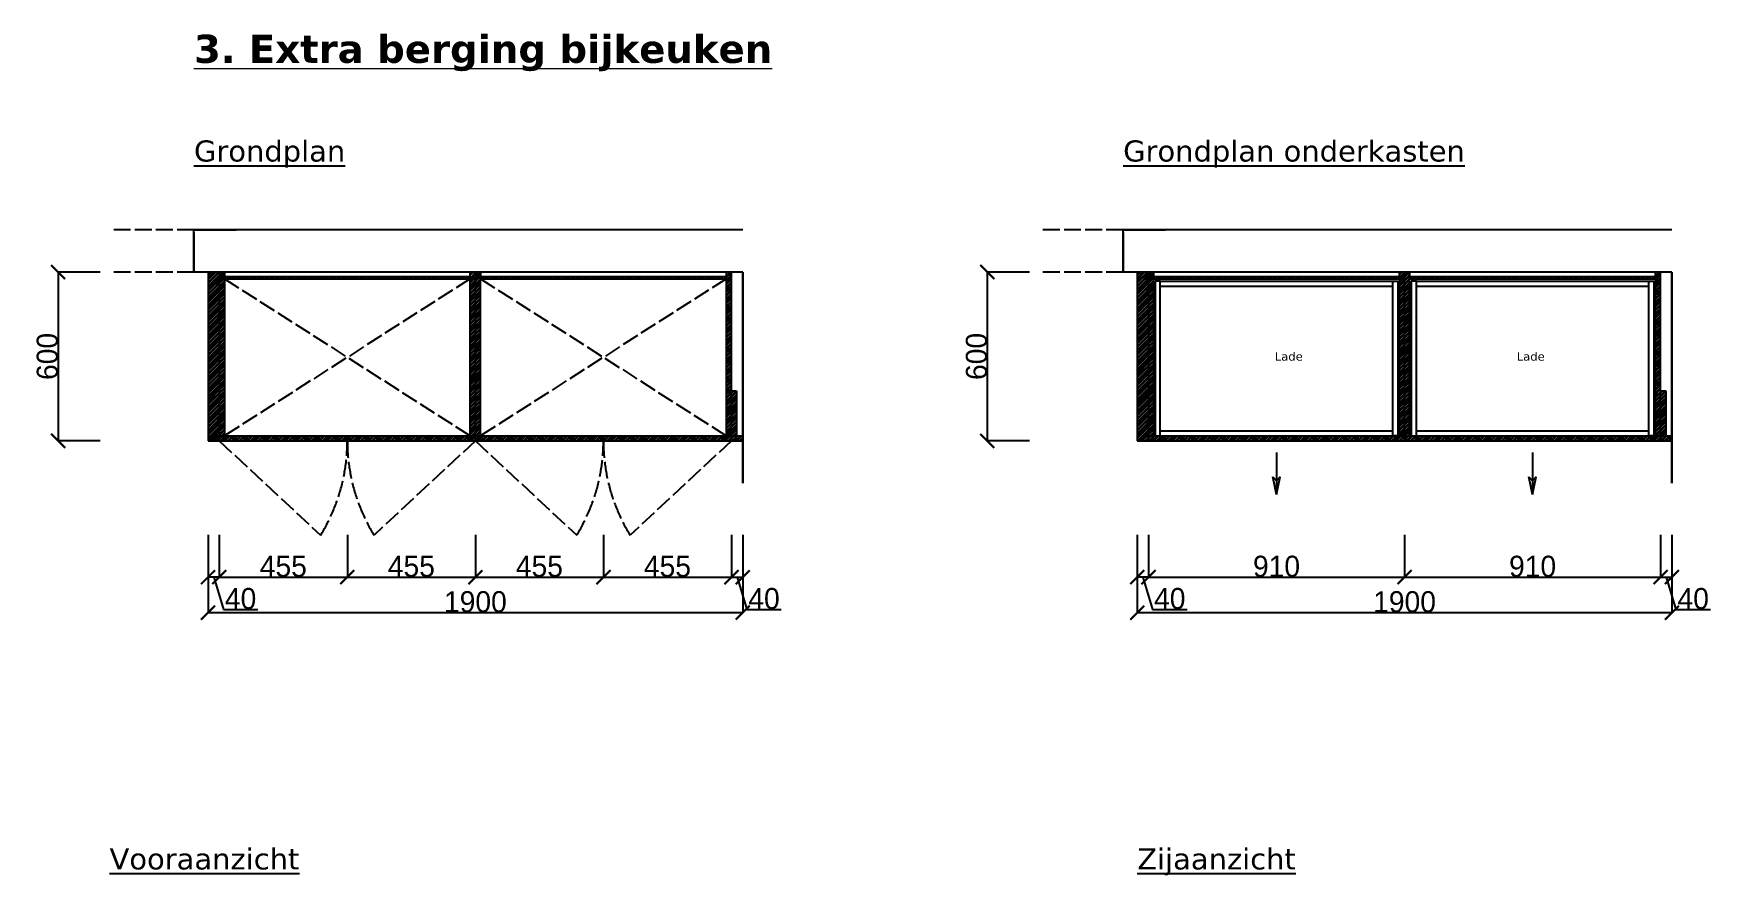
# Model space of a CAD drawing. Header units: millimetres. Extents: x -153917 to -31303, y -39726 to 31262.
# Drawn here: x -69280 to -63321, y -17950 to -14958 of the extents above; entities that cross this region are included whole.
import ezdxf

# ---------------------------------------------------------------- set-up
doc = ezdxf.new("R2010")
doc.units = ezdxf.units.MM
doc.header["$LTSCALE"] = 5
doc.linetypes.add('ACAD_ISO02W100', pattern=[15, 12, -3])
for name, color, linetype in [('Bemating', 1, 'Continuous'), ('Deuren', 8, 'Continuous'), ('invulling muren', 252, 'Continuous'), ('Meubel', 8, 'Continuous'), ('muren', 7, 'Continuous'), ('Tekst', 7, 'Continuous')]:
    doc.layers.add(name, color=color, linetype=linetype)
doc.layers.add('Nummering schrijnwerkerij', color=80, linetype='Continuous', lineweight=0)
doc.styles.add('Geneva', font='')
doc.styles.get('Geneva').set_extended_font_data('Geneva')
doc.dimstyles.new('ISO-25', dxfattribs={"dimtxt": 100, "dimasz": 25, "dimexe": 1.25, "dimexo": 0.625, "dimtad": 1, "dimtxsty": 'Standard', "dimblk": 'ARCHTICK', "dimcen": 2.5, "dimse1": 1, "dimse2": 1, "dimadec": 0, "dimazin": 0, "dimtfac": 1, "dimtmove": 0, "dimatfit": 3, "dimfxl": 1, "dimarcsym": 0})

# ---------------------------------------------------------------- blocks, each defined once
blk = doc.blocks.new('_ArchTick')
at = {"color": 0, "linetype": 'ByBlock', "const_width": 0.15}
blk.add_lwpolyline([(-0.5, -0.5), (0.5, 0.5)], dxfattribs=at)
blk = doc.blocks.new('*D738')
at = {"layer": 'Bemating', "color": 0, "lineweight": -2, "transparency": 16777216}
for p, q in [((-69042.5, -15805.6), (-69193.7, -15805.6)), ((-69192.5, -15805.6), (-69192.5, -16405.6)), ((-69042.5, -16405.6), (-69193.7, -16405.6))]:
    blk.add_line(p, q, dxfattribs=at)
at = {"layer": 'Defpoints', "color": 0, "transparency": 16777216}
for p in [(-68659.7, -15805.6), (-69192.5, -16405.6), (-68659.7, -16405.6)]:
    blk.add_point(p, dxfattribs=at)
at = {"layer": 'Bemating', "color": 0, "lineweight": -2, "transparency": 16777216, "xscale": 50, "yscale": 50, "zscale": 50}
for p, rotation in [((-69192.5, -15805.6), 90), ((-69192.5, -16405.6), 270)]:
    blk.add_blockref('_ArchTick', p, dxfattribs=dict(at, rotation=rotation))
at = {"layer": 'Bemating', "color": 0, "transparency": 16777216, "insert": (-69230.6, -16105.6), "char_height": 75, "attachment_point": 5, "rotation": 90, "style": 'Geneva'}
blk.add_mtext('600', dxfattribs=at)
blk = doc.blocks.new('*D739')
at = {"layer": 'Bemating', "color": 0, "lineweight": -2, "transparency": 16777216}
for p, q in [((-68659.7, -16866.1), (-68659.7, -17017.3)), ((-66759.7, -16866.1), (-66759.7, -17017.3)), ((-68659.7, -17016.1), (-66759.7, -17016.1))]:
    blk.add_line(p, q, dxfattribs=at)
at = {"layer": 'Defpoints', "color": 0, "transparency": 16777216}
for p in [(-68659.7, -16405.6), (-66759.7, -16405.6), (-66759.7, -17016.1)]:
    blk.add_point(p, dxfattribs=at)
at = {"layer": 'Bemating', "color": 0, "lineweight": -2, "transparency": 16777216, "xscale": 50, "yscale": 50, "zscale": 50, "rotation": 180}
blk.add_blockref('_ArchTick', (-68659.7, -17016.1), dxfattribs=at)
at = {"layer": 'Bemating', "color": 0, "lineweight": -2, "transparency": 16777216, "xscale": 50, "yscale": 50, "zscale": 50}
blk.add_blockref('_ArchTick', (-66759.7, -17016.1), dxfattribs=at)
at = {"layer": 'Bemating', "color": 0, "transparency": 16777216, "insert": (-67709.7, -16977.9), "char_height": 75, "attachment_point": 5, "style": 'Geneva'}
blk.add_mtext('1900', dxfattribs=at)
blk = doc.blocks.new('*D740')
at = {"layer": 'Bemating', "color": 0, "lineweight": -2, "transparency": 16777216}
for p, q in [((-68619.7, -16739.9), (-68619.7, -16891.1)), ((-68164.7, -16739.9), (-68164.7, -16891.1)), ((-68619.7, -16889.9), (-68164.7, -16889.9))]:
    blk.add_line(p, q, dxfattribs=at)
at = {"layer": 'Defpoints', "color": 0, "transparency": 16777216}
for p in [(-68619.7, -16405.6), (-68164.7, -16405.6), (-68164.7, -16889.9)]:
    blk.add_point(p, dxfattribs=at)
at = {"layer": 'Bemating', "color": 0, "lineweight": -2, "transparency": 16777216, "xscale": 50, "yscale": 50, "zscale": 50, "rotation": 180}
blk.add_blockref('_ArchTick', (-68619.7, -16889.9), dxfattribs=at)
at = {"layer": 'Bemating', "color": 0, "lineweight": -2, "transparency": 16777216, "xscale": 50, "yscale": 50, "zscale": 50}
blk.add_blockref('_ArchTick', (-68164.7, -16889.9), dxfattribs=at)
at = {"layer": 'Bemating', "color": 0, "transparency": 16777216, "insert": (-68392.2, -16851.8), "char_height": 75, "attachment_point": 5, "style": 'Geneva'}
blk.add_mtext('455', dxfattribs=at)
blk = doc.blocks.new('*D741')
at = {"layer": 'Bemating', "color": 0, "lineweight": -2, "transparency": 16777216}
for p, q in [((-68164.7, -16739.9), (-68164.7, -16891.1)), ((-67709.7, -16739.9), (-67709.7, -16891.1)), ((-68164.7, -16889.9), (-67709.7, -16889.9))]:
    blk.add_line(p, q, dxfattribs=at)
at = {"layer": 'Defpoints', "color": 0, "transparency": 16777216}
for p in [(-68164.7, -16405.6), (-67709.7, -16405.6), (-67709.7, -16889.9)]:
    blk.add_point(p, dxfattribs=at)
at = {"layer": 'Bemating', "color": 0, "lineweight": -2, "transparency": 16777216, "xscale": 50, "yscale": 50, "zscale": 50, "rotation": 180}
blk.add_blockref('_ArchTick', (-68164.7, -16889.9), dxfattribs=at)
at = {"layer": 'Bemating', "color": 0, "lineweight": -2, "transparency": 16777216, "xscale": 50, "yscale": 50, "zscale": 50}
blk.add_blockref('_ArchTick', (-67709.7, -16889.9), dxfattribs=at)
at = {"layer": 'Bemating', "color": 0, "transparency": 16777216, "insert": (-67937.2, -16851.8), "char_height": 75, "attachment_point": 5, "style": 'Geneva'}
blk.add_mtext('455', dxfattribs=at)
blk = doc.blocks.new('*D742')
at = {"layer": 'Bemating', "color": 0, "lineweight": -2, "transparency": 16777216}
for p, q in [((-67709.7, -16739.9), (-67709.7, -16891.1)), ((-67254.7, -16739.9), (-67254.7, -16891.1)), ((-67709.7, -16889.9), (-67254.7, -16889.9))]:
    blk.add_line(p, q, dxfattribs=at)
at = {"layer": 'Defpoints', "color": 0, "transparency": 16777216}
for p in [(-67709.7, -16405.6), (-67254.7, -16405.6), (-67254.7, -16889.9)]:
    blk.add_point(p, dxfattribs=at)
at = {"layer": 'Bemating', "color": 0, "lineweight": -2, "transparency": 16777216, "xscale": 50, "yscale": 50, "zscale": 50, "rotation": 180}
blk.add_blockref('_ArchTick', (-67709.7, -16889.9), dxfattribs=at)
at = {"layer": 'Bemating', "color": 0, "lineweight": -2, "transparency": 16777216, "xscale": 50, "yscale": 50, "zscale": 50}
blk.add_blockref('_ArchTick', (-67254.7, -16889.9), dxfattribs=at)
at = {"layer": 'Bemating', "color": 0, "transparency": 16777216, "insert": (-67482.2, -16851.8), "char_height": 75, "attachment_point": 5, "style": 'Geneva'}
blk.add_mtext('455', dxfattribs=at)
blk = doc.blocks.new('*D743')
at = {"layer": 'Bemating', "color": 0, "lineweight": -2, "transparency": 16777216}
for p, q in [((-67254.7, -16739.9), (-67254.7, -16891.1)), ((-66799.7, -16739.9), (-66799.7, -16891.1)), ((-67254.7, -16889.9), (-66799.7, -16889.9))]:
    blk.add_line(p, q, dxfattribs=at)
at = {"layer": 'Defpoints', "color": 0, "transparency": 16777216}
for p in [(-67254.7, -16405.6), (-66799.7, -16405.6), (-66799.7, -16889.9)]:
    blk.add_point(p, dxfattribs=at)
at = {"layer": 'Bemating', "color": 0, "lineweight": -2, "transparency": 16777216, "xscale": 50, "yscale": 50, "zscale": 50, "rotation": 180}
blk.add_blockref('_ArchTick', (-67254.7, -16889.9), dxfattribs=at)
at = {"layer": 'Bemating', "color": 0, "lineweight": -2, "transparency": 16777216, "xscale": 50, "yscale": 50, "zscale": 50}
blk.add_blockref('_ArchTick', (-66799.7, -16889.9), dxfattribs=at)
at = {"layer": 'Bemating', "color": 0, "transparency": 16777216, "insert": (-67027.2, -16851.8), "char_height": 75, "attachment_point": 5, "style": 'Geneva'}
blk.add_mtext('455', dxfattribs=at)
blk = doc.blocks.new('*D744')
at = {"layer": 'Bemating', "color": 0, "lineweight": -2, "transparency": 16777216}
for p, q in [((-66799.7, -16739.9), (-66799.7, -16891.1)), ((-66759.7, -16739.9), (-66759.7, -16891.1)), ((-66799.7, -16889.9), (-66759.7, -16889.9)), ((-66779.7, -16889.9), (-66745.3, -17004.6)), ((-66745.3, -17004.6), (-66622.7, -17004.6))]:
    blk.add_line(p, q, dxfattribs=at)
at = {"layer": 'Defpoints', "color": 0, "transparency": 16777216}
for p in [(-66799.7, -16405.6), (-66759.7, -16405.6), (-66759.7, -16889.9)]:
    blk.add_point(p, dxfattribs=at)
at = {"layer": 'Bemating', "color": 0, "lineweight": -2, "transparency": 16777216, "xscale": 50, "yscale": 50, "zscale": 50, "rotation": 180}
blk.add_blockref('_ArchTick', (-66799.7, -16889.9), dxfattribs=at)
at = {"layer": 'Bemating', "color": 0, "lineweight": -2, "transparency": 16777216, "xscale": 50, "yscale": 50, "zscale": 50}
blk.add_blockref('_ArchTick', (-66759.7, -16889.9), dxfattribs=at)
at = {"layer": 'Bemating', "color": 0, "transparency": 16777216, "insert": (-66684, -16966.5), "char_height": 75, "attachment_point": 5, "style": 'Geneva'}
blk.add_mtext('40', dxfattribs=at)
blk = doc.blocks.new('*D745')
at = {"layer": 'Bemating', "color": 0, "lineweight": -2, "transparency": 16777216}
for p, q in [((-68659.7, -16739.9), (-68659.7, -16891.1)), ((-68619.7, -16739.9), (-68619.7, -16891.1)), ((-68619.7, -16889.9), (-68659.7, -16889.9)), ((-68639.7, -16889.9), (-68605.3, -17004.6)), ((-68605.3, -17004.6), (-68482.7, -17004.6))]:
    blk.add_line(p, q, dxfattribs=at)
at = {"layer": 'Defpoints', "color": 0, "transparency": 16777216}
for p in [(-68659.7, -16405.6), (-68619.7, -16405.6), (-68659.7, -16889.9)]:
    blk.add_point(p, dxfattribs=at)
at = {"layer": 'Bemating', "color": 0, "lineweight": -2, "transparency": 16777216, "xscale": 50, "yscale": 50, "zscale": 50, "rotation": 180}
blk.add_blockref('_ArchTick', (-68659.7, -16889.9), dxfattribs=at)
at = {"layer": 'Bemating', "color": 0, "lineweight": -2, "transparency": 16777216, "xscale": 50, "yscale": 50, "zscale": 50}
blk.add_blockref('_ArchTick', (-68619.7, -16889.9), dxfattribs=at)
at = {"layer": 'Bemating', "color": 0, "transparency": 16777216, "insert": (-68544, -16966.5), "char_height": 75, "attachment_point": 5, "style": 'Geneva'}
blk.add_mtext('40', dxfattribs=at)
blk = doc.blocks.new('*D746')
at = {"layer": 'Bemating', "color": 0, "lineweight": -2, "transparency": 16777216}
for p, q in [((-65740.6, -15805.6), (-65891.8, -15805.6)), ((-65890.6, -15805.6), (-65890.6, -16405.6)), ((-65740.6, -16405.6), (-65891.8, -16405.6))]:
    blk.add_line(p, q, dxfattribs=at)
at = {"layer": 'Defpoints', "color": 0, "transparency": 16777216}
for p in [(-65357.8, -15805.6), (-65890.6, -16405.6), (-65357.8, -16405.6)]:
    blk.add_point(p, dxfattribs=at)
at = {"layer": 'Bemating', "color": 0, "lineweight": -2, "transparency": 16777216, "xscale": 50, "yscale": 50, "zscale": 50}
for p, rotation in [((-65890.6, -15805.6), 90), ((-65890.6, -16405.6), 270)]:
    blk.add_blockref('_ArchTick', p, dxfattribs=dict(at, rotation=rotation))
at = {"layer": 'Bemating', "color": 0, "transparency": 16777216, "insert": (-65928.7, -16105.6), "char_height": 75, "attachment_point": 5, "rotation": 90, "style": 'Geneva'}
blk.add_mtext('600', dxfattribs=at)
blk = doc.blocks.new('*D747')
at = {"layer": 'Bemating', "color": 0, "lineweight": -2, "transparency": 16777216}
for p, q in [((-65357.8, -16866.1), (-65357.8, -17017.3)), ((-63457.8, -16866.1), (-63457.8, -17017.3)), ((-65357.8, -17016.1), (-63457.8, -17016.1))]:
    blk.add_line(p, q, dxfattribs=at)
at = {"layer": 'Defpoints', "color": 0, "transparency": 16777216}
for p in [(-65357.8, -16405.6), (-63457.8, -16405.6), (-63457.8, -17016.1)]:
    blk.add_point(p, dxfattribs=at)
at = {"layer": 'Bemating', "color": 0, "lineweight": -2, "transparency": 16777216, "xscale": 50, "yscale": 50, "zscale": 50, "rotation": 180}
blk.add_blockref('_ArchTick', (-65357.8, -17016.1), dxfattribs=at)
at = {"layer": 'Bemating', "color": 0, "lineweight": -2, "transparency": 16777216, "xscale": 50, "yscale": 50, "zscale": 50}
blk.add_blockref('_ArchTick', (-63457.8, -17016.1), dxfattribs=at)
at = {"layer": 'Bemating', "color": 0, "transparency": 16777216, "insert": (-64407.8, -16977.9), "char_height": 75, "attachment_point": 5, "style": 'Geneva'}
blk.add_mtext('1900', dxfattribs=at)
blk = doc.blocks.new('*D752')
at = {"layer": 'Bemating', "color": 0, "lineweight": -2, "transparency": 16777216}
for p, q in [((-63497.8, -16739.9), (-63497.8, -16891.1)), ((-63457.8, -16739.9), (-63457.8, -16891.1)), ((-63497.8, -16889.9), (-63457.8, -16889.9)), ((-63477.8, -16889.9), (-63443.4, -17004.6)), ((-63443.4, -17004.6), (-63320.8, -17004.6))]:
    blk.add_line(p, q, dxfattribs=at)
at = {"layer": 'Defpoints', "color": 0, "transparency": 16777216}
for p in [(-63497.8, -16405.6), (-63457.8, -16405.6), (-63457.8, -16889.9)]:
    blk.add_point(p, dxfattribs=at)
at = {"layer": 'Bemating', "color": 0, "lineweight": -2, "transparency": 16777216, "xscale": 50, "yscale": 50, "zscale": 50, "rotation": 180}
blk.add_blockref('_ArchTick', (-63497.8, -16889.9), dxfattribs=at)
at = {"layer": 'Bemating', "color": 0, "lineweight": -2, "transparency": 16777216, "xscale": 50, "yscale": 50, "zscale": 50}
blk.add_blockref('_ArchTick', (-63457.8, -16889.9), dxfattribs=at)
at = {"layer": 'Bemating', "color": 0, "transparency": 16777216, "insert": (-63382.1, -16966.5), "char_height": 75, "attachment_point": 5, "style": 'Geneva'}
blk.add_mtext('40', dxfattribs=at)
blk = doc.blocks.new('*D753')
at = {"layer": 'Bemating', "color": 0, "lineweight": -2, "transparency": 16777216}
for p, q in [((-65357.8, -16739.9), (-65357.8, -16891.1)), ((-65317.8, -16739.9), (-65317.8, -16891.1)), ((-65317.8, -16889.9), (-65357.8, -16889.9)), ((-65337.8, -16889.9), (-65303.4, -17004.6)), ((-65303.4, -17004.6), (-65180.8, -17004.6))]:
    blk.add_line(p, q, dxfattribs=at)
at = {"layer": 'Defpoints', "color": 0, "transparency": 16777216}
for p in [(-65357.8, -16405.6), (-65317.8, -16405.6), (-65357.8, -16889.9)]:
    blk.add_point(p, dxfattribs=at)
at = {"layer": 'Bemating', "color": 0, "lineweight": -2, "transparency": 16777216, "xscale": 50, "yscale": 50, "zscale": 50, "rotation": 180}
blk.add_blockref('_ArchTick', (-65357.8, -16889.9), dxfattribs=at)
at = {"layer": 'Bemating', "color": 0, "lineweight": -2, "transparency": 16777216, "xscale": 50, "yscale": 50, "zscale": 50}
blk.add_blockref('_ArchTick', (-65317.8, -16889.9), dxfattribs=at)
at = {"layer": 'Bemating', "color": 0, "transparency": 16777216, "insert": (-65242.1, -16966.5), "char_height": 75, "attachment_point": 5, "style": 'Geneva'}
blk.add_mtext('40', dxfattribs=at)
blk = doc.blocks.new('*D754')
at = {"layer": 'Bemating', "color": 0, "lineweight": -2, "transparency": 16777216}
for p, q in [((-65317.8, -16739.9), (-65317.8, -16891.1)), ((-64407.8, -16739.9), (-64407.8, -16891.1)), ((-65317.8, -16889.9), (-64407.8, -16889.9))]:
    blk.add_line(p, q, dxfattribs=at)
at = {"layer": 'Defpoints', "color": 0, "transparency": 16777216}
for p in [(-65317.8, -16405.6), (-64407.8, -16405.6), (-64407.8, -16889.9)]:
    blk.add_point(p, dxfattribs=at)
at = {"layer": 'Bemating', "color": 0, "lineweight": -2, "transparency": 16777216, "xscale": 50, "yscale": 50, "zscale": 50, "rotation": 180}
blk.add_blockref('_ArchTick', (-65317.8, -16889.9), dxfattribs=at)
at = {"layer": 'Bemating', "color": 0, "lineweight": -2, "transparency": 16777216, "xscale": 50, "yscale": 50, "zscale": 50}
blk.add_blockref('_ArchTick', (-64407.8, -16889.9), dxfattribs=at)
at = {"layer": 'Bemating', "color": 0, "transparency": 16777216, "insert": (-64862.8, -16851.8), "char_height": 75, "attachment_point": 5, "style": 'Geneva'}
blk.add_mtext('910', dxfattribs=at)
blk = doc.blocks.new('*D755')
at = {"layer": 'Bemating', "color": 0, "lineweight": -2, "transparency": 16777216}
for p, q in [((-64407.8, -16739.9), (-64407.8, -16891.1)), ((-63497.8, -16739.9), (-63497.8, -16891.1)), ((-64407.8, -16889.9), (-63497.8, -16889.9))]:
    blk.add_line(p, q, dxfattribs=at)
at = {"layer": 'Defpoints', "color": 0, "transparency": 16777216}
for p in [(-64407.8, -16405.6), (-63497.8, -16405.6), (-63497.8, -16889.9)]:
    blk.add_point(p, dxfattribs=at)
at = {"layer": 'Bemating', "color": 0, "lineweight": -2, "transparency": 16777216, "xscale": 50, "yscale": 50, "zscale": 50, "rotation": 180}
blk.add_blockref('_ArchTick', (-64407.8, -16889.9), dxfattribs=at)
at = {"layer": 'Bemating', "color": 0, "lineweight": -2, "transparency": 16777216, "xscale": 50, "yscale": 50, "zscale": 50}
blk.add_blockref('_ArchTick', (-63497.8, -16889.9), dxfattribs=at)
at = {"layer": 'Bemating', "color": 0, "transparency": 16777216, "insert": (-63952.8, -16851.8), "char_height": 75, "attachment_point": 5, "style": 'Geneva'}
blk.add_mtext('910', dxfattribs=at)

msp = doc.modelspace()

# ---------------------------------------------------------------- hatches: boundary and pattern name
at = {"layer": 'invulling muren', "transparency": 33554687}
h = msp.add_hatch(dxfattribs=at)
h.set_pattern_fill('ANSI32', color=256)
h.paths.add_polyline_path([(-68619.741, -15805.61), (-68659.741, -15805.61), (-68659.741, -16405.61), (-68619.741, -16405.61), (-68619.741, -16387.61)])
h.paths.add_polyline_path([(-68601.741, -15805.61), (-68619.741, -15805.61), (-68619.741, -16387.61), (-68601.741, -16387.61)])
h.paths.add_polyline_path([(-68164.741, -16387.61), (-68619.741, -16387.61), (-68619.741, -16405.61), (-68164.741, -16405.61)])
h.paths.add_polyline_path([(-67709.741, -16387.61), (-68164.741, -16387.61), (-68164.741, -16405.61), (-67709.741, -16405.61)])
h.paths.add_polyline_path([(-67709.741, -15805.61), (-67727.741, -15805.61), (-67727.741, -16387.61), (-67709.741, -16387.61)])
h.paths.add_polyline_path([(-67691.741, -15805.61), (-67709.741, -15805.61), (-67709.741, -16387.61), (-67691.741, -16387.61)])
h.paths.add_polyline_path([(-67727.741, -15821.61), (-68601.741, -15821.61), (-68601.741, -15829.61), (-67727.741, -15829.61)])
h.paths.add_polyline_path([(-66817.741, -15821.61), (-67691.741, -15821.61), (-67691.741, -15829.61), (-66817.741, -15829.61)])
h.paths.add_polyline_path([(-66799.741, -15805.61), (-66817.741, -15805.61), (-66817.741, -16387.61), (-66799.741, -16387.61), (-66799.741, -16227.61)])
h.paths.add_polyline_path([(-66799.741, -16387.61), (-66817.741, -16387.61), (-67254.741, -16387.61), (-67254.741, -16405.61), (-66799.741, -16405.61)])
h.paths.add_polyline_path([(-67254.741, -16387.61), (-67709.741, -16387.61), (-67709.741, -16405.61), (-67254.741, -16405.61)])
h.paths.add_polyline_path([(-66781.741, -16227.61), (-66799.741, -16227.61), (-66799.741, -16387.61), (-66781.741, -16387.61)])
h.paths.add_polyline_path([(-66759.741, -16387.61), (-66799.741, -16387.61), (-66799.741, -16405.61), (-66759.741, -16405.61)])
h = msp.add_hatch(dxfattribs=at)
h.set_pattern_fill('ANSI32', color=256)
h.paths.add_polyline_path([(-65317.848, -15805.61), (-65357.848, -15805.61), (-65357.848, -16405.61), (-65317.848, -16405.61), (-65317.848, -16387.61)])
h.paths.add_polyline_path([(-65299.848, -15805.61), (-65317.848, -15805.61), (-65317.848, -16387.61), (-65299.848, -16387.61)])
h.paths.add_polyline_path([(-64407.848, -16387.61), (-65317.848, -16387.61), (-65317.848, -16405.61), (-64407.848, -16405.61)])
h.paths.add_polyline_path([(-64425.848, -15821.61), (-65299.848, -15821.61), (-65299.848, -15829.61), (-64425.848, -15829.61)])
h.paths.add_polyline_path([(-64407.848, -15805.61), (-64425.848, -15805.61), (-64425.848, -16387.61), (-64407.848, -16387.61)])
h.paths.add_polyline_path([(-63497.848, -16387.61), (-64407.848, -16387.61), (-64407.848, -16405.61), (-63497.848, -16405.61)])
h.paths.add_polyline_path([(-64389.848, -15805.61), (-64407.848, -15805.61), (-64407.848, -16387.61), (-64389.848, -16387.61)])
h.paths.add_polyline_path([(-63497.848, -16227.61), (-63497.848, -15805.61), (-63515.848, -15805.61), (-63515.848, -16387.61), (-63497.848, -16387.61)])
h.paths.add_polyline_path([(-63479.848, -16227.61), (-63497.848, -16227.61), (-63497.848, -16387.61), (-63479.848, -16387.61)])
h.paths.add_polyline_path([(-63457.848, -16387.61), (-63497.848, -16387.61), (-63497.848, -16405.61), (-63457.848, -16405.61)])
h.paths.add_polyline_path([(-63515.848, -15821.61), (-64389.848, -15821.61), (-64389.848, -15829.61), (-63515.848, -15829.61)])

# ---------------------------------------------------------------- linework, layer by layer
at = {"layer": 'Deuren', "linetype": 'ACAD_ISO02W100'}
for p, q in [((-68709.741, -15655.61), (-69009.741, -15655.61)), ((-65407.848, -15655.61), (-65707.848, -15655.61)), ((-68709.741, -15805.61), (-69009.741, -15805.61)), ((-65407.848, -15805.61), (-65707.848, -15805.61))]:
    msp.add_line(p, q, dxfattribs=at)
at = {"layer": 'Deuren'}
for p, q in [((-68709.741, -15665.61), (-68709.741, -15805.61)), ((-65407.848, -15665.61), (-65407.848, -15805.61))]:
    msp.add_line(p, q, dxfattribs=at)
at = {"layer": 'Meubel'}
for p, q in [((-68709.741, -15655.61), (-68559.741, -15655.61)), ((-65407.848, -15655.61), (-65257.848, -15655.61)), ((-68659.741, -15805.61), (-68659.741, -16405.61)), ((-68619.741, -15805.61), (-68619.741, -16405.61)), ((-68601.741, -15805.61), (-68601.741, -16387.61)), ((-68601.741, -15805.61), (-68601.741, -15829.61)), ((-68601.741, -15821.61), (-67727.741, -15821.61)), ((-68601.741, -15829.61), (-67727.741, -15829.61)), ((-67727.741, -16387.61), (-67727.741, -15805.61)), ((-67709.741, -16405.61), (-67709.741, -15805.61)), ((-67691.741, -16387.61), (-67691.741, -15805.61)), ((-67691.741, -15805.61), (-67691.741, -15829.61)), ((-67691.741, -15821.61), (-66817.741, -15821.61)), ((-67691.741, -15829.61), (-66817.741, -15829.61)), ((-66817.741, -16387.61), (-66817.741, -15805.61)), ((-66799.741, -16405.61), (-66799.741, -15805.61)), ((-65357.848, -15805.61), (-65357.848, -16405.61)), ((-65317.848, -15805.61), (-65317.848, -16405.61)), ((-65299.848, -15805.61), (-65299.848, -16387.61)), ((-65299.848, -15805.61), (-65299.848, -15829.61)), ((-65299.848, -15821.61), (-64425.848, -15821.61)), ((-65299.848, -15829.61), (-64425.848, -15829.61)), ((-65275.848, -15837.61), (-65293.848, -15837.61)), ((-65293.848, -15837.61), (-65293.848, -16387.61)), ((-65275.848, -16387.61), (-65275.848, -15837.61)), ((-65275.848, -15837.61), (-65257.848, -15837.61)), ((-65275.848, -15837.61), (-64449.848, -15837.61)), ((-64449.848, -16387.61), (-64449.848, -15837.61)), ((-64449.848, -15837.61), (-64431.848, -15837.61)), ((-64431.848, -15837.61), (-64431.848, -16387.61)), ((-64425.848, -16387.61), (-64425.848, -15805.61)), ((-64407.848, -16405.61), (-64407.848, -15805.61)), ((-64389.848, -16387.61), (-64389.848, -15805.61)), ((-64389.848, -15805.61), (-64389.848, -15829.61)), ((-64389.848, -15821.61), (-63515.848, -15821.61)), ((-64389.848, -15829.61), (-63515.848, -15829.61)), ((-64365.848, -15837.61), (-64383.848, -15837.61)), ((-64383.848, -15837.61), (-64383.848, -16387.61)), ((-64365.848, -16387.61), (-64365.848, -15837.61)), ((-64365.848, -15837.61), (-64347.848, -15837.61)), ((-64365.848, -15837.61), (-63539.848, -15837.61)), ((-63539.848, -16387.61), (-63539.848, -15837.61)), ((-63539.848, -15837.61), (-63521.848, -15837.61)), ((-63521.848, -15837.61), (-63521.848, -16387.61)), ((-63515.848, -16387.61), (-63515.848, -15805.61)), ((-63497.848, -16405.61), (-63497.848, -15805.61)), ((-65275.848, -15855.61), (-64449.848, -15855.61)), ((-64365.848, -15855.61), (-63539.848, -15855.61)), ((-66799.741, -16387.61), (-66799.741, -16227.61)), ((-66799.741, -16227.61), (-66781.741, -16227.61)), ((-66781.741, -16227.61), (-66781.741, -16387.61)), ((-63497.848, -16387.61), (-63497.848, -16227.61)), ((-63497.848, -16227.61), (-63479.848, -16227.61)), ((-63479.848, -16227.61), (-63479.848, -16387.61)), ((-65275.848, -16387.61), (-65275.848, -16369.61)), ((-65275.848, -16369.61), (-64449.848, -16369.61)), ((-64365.848, -16387.61), (-64365.848, -16369.61)), ((-64365.848, -16369.61), (-63539.848, -16369.61)), ((-68659.741, -16405.61), (-66759.741, -16405.61)), ((-68619.741, -16405.61), (-68619.741, -16387.61)), ((-68619.741, -16387.61), (-66799.741, -16387.61)), ((-68164.741, -16387.61), (-68164.741, -16405.61)), ((-67254.741, -16387.61), (-67254.741, -16405.61)), ((-66799.741, -16387.61), (-66759.741, -16387.61)), ((-66759.741, -16405.61), (-66799.741, -16405.61)), ((-65357.848, -16405.61), (-63457.848, -16405.61)), ((-65317.848, -16405.61), (-65317.848, -16387.61)), ((-65317.848, -16387.61), (-63497.848, -16387.61)), ((-65299.848, -16387.61), (-65275.848, -16387.61)), ((-64862.848, -16446.736), (-64862.848, -16596.736)), ((-64425.848, -16387.61), (-64449.848, -16387.61)), ((-64389.848, -16387.61), (-64365.848, -16387.61)), ((-63952.848, -16446.736), (-63952.848, -16596.736)), ((-63515.848, -16387.61), (-63539.848, -16387.61)), ((-63497.848, -16387.61), (-63457.848, -16387.61)), ((-63457.848, -16405.61), (-63497.848, -16405.61)), ((-64862.848, -16596.736), (-64875.721, -16533.97)), ((-64875.721, -16533.97), (-64862.848, -16548.148)), ((-64862.848, -16596.736), (-64849.974, -16533.97)), ((-64849.974, -16533.97), (-64862.848, -16548.148)), ((-63952.848, -16596.736), (-63965.721, -16533.97)), ((-63965.721, -16533.97), (-63952.848, -16548.148)), ((-63952.848, -16596.736), (-63939.974, -16533.97)), ((-63939.974, -16533.97), (-63952.848, -16548.148))]:
    msp.add_line(p, q, dxfattribs=at)
at = {"layer": 'Meubel', "linetype": 'ACAD_ISO02W100'}
for p, q in [((-68601.741, -15829.61), (-67727.741, -16387.61)), ((-67727.741, -15829.61), (-68601.741, -16387.61)), ((-67691.741, -15829.61), (-66817.741, -16387.61)), ((-66817.741, -15829.61), (-67691.741, -16387.61))]:
    msp.add_line(p, q, dxfattribs=at)
at = {"layer": 'Meubel', "color": 2, "linetype": 'ACAD_ISO02W100'}
for p, q in [((-68619.741, -16405.61), (-68259.542, -16740.809)), ((-67709.741, -16405.61), (-68069.94, -16740.809)), ((-67709.741, -16405.61), (-67349.542, -16740.809)), ((-66799.741, -16405.61), (-67159.94, -16740.809))]:
    msp.add_line(p, q, dxfattribs=at)
for centre, start, end in [((-68804.741, -16405.61), 328.4159922, 0), ((-67524.741, -16405.61), 180, 211.5840078), ((-67894.741, -16405.61), 328.4159922, 0), ((-66614.741, -16405.61), 180, 211.5840078)]:
    msp.add_arc(centre, 640, start, end, dxfattribs=at)
at = {"layer": 'muren'}
for p, q in [((-66759.741, -15655.61), (-68709.741, -15655.61)), ((-68709.741, -15805.61), (-68709.741, -15655.61)), ((-68709.741, -15805.61), (-68709.741, -15665.61)), ((-68709.741, -15665.61), (-68709.741, -15805.61)), ((-68709.741, -15665.61), (-68709.741, -15805.61)), ((-63457.848, -15655.61), (-65407.848, -15655.61)), ((-65407.848, -15805.61), (-65407.848, -15655.61)), ((-65407.848, -15805.61), (-65407.848, -15665.61)), ((-65407.848, -15665.61), (-65407.848, -15805.61)), ((-65407.848, -15665.61), (-65407.848, -15805.61)), ((-66759.741, -15805.61), (-68709.741, -15805.61)), ((-66759.741, -15805.61), (-66759.741, -16175.61)), ((-66759.741, -15805.61), (-66759.741, -16175.61)), ((-66759.741, -16555.61), (-66759.741, -15805.61)), ((-66759.741, -15805.61), (-66759.741, -16555.61)), ((-63457.848, -15805.61), (-65407.848, -15805.61)), ((-63457.848, -15805.61), (-63457.848, -16175.61)), ((-63457.848, -15805.61), (-63457.848, -16175.61)), ((-63457.848, -16555.61), (-63457.848, -15805.61)), ((-63457.848, -15805.61), (-63457.848, -16555.61)), ((-66759.741, -16275.61), (-66759.741, -16555.61)), ((-66759.741, -16275.61), (-66759.741, -16464.61)), ((-63457.848, -16275.61), (-63457.848, -16555.61)), ((-63457.848, -16275.61), (-63457.848, -16464.61))]:
    msp.add_line(p, q, dxfattribs=at)

# ---------------------------------------------------------------- texts
at = {"layer": 'Nummering schrijnwerkerij', "insert": (-68709.741, -14962.311), "char_height": 100, "attachment_point": 1}
msp.add_mtext_dynamic_manual_height_columns('{\\fVerdana|b1|i0|c0|p34;\\L3. Extra berging bijkeuken}', width=8225.00244, gutter_width=12.5, heights=[0], dxfattribs=at)
at = {"layer": 'Tekst', "char_height": 75, "width": 2800, "attachment_point": 1}
for s, insert in [('{\\fVerdana|b0|i0|c0|p34;\\LGrondplan}', (-68709.741, -15337.959)), ('{\\fVerdana|b0|i0|c0|p34;\\LGrondplan onderkasten}', (-65407.848, -15337.959)), ('{\\fVerdana|b0|i0|c0|p34;\\LVooraanzicht}', (-69009.741, -17853.698)), ('{\\fVerdana|b0|i0|c0|p34;\\LZijaanzicht}', (-65357.848, -17853.698))]:
    msp.add_mtext(s, dxfattribs=dict(at, insert=insert))
at = {"layer": 'Tekst', "char_height": 30, "attachment_point": 1}
for insert in [(-64869.071, -16090.674), (-64009.23, -16090.674)]:
    msp.add_mtext_dynamic_manual_height_columns('{\\fVerdana|b0|i0|c0|p34;Lade}', width=513.71165, gutter_width=12.5, heights=[0], dxfattribs=dict(at, insert=insert))

# ---------------------------------------------------------------- dimensions: what is measured, and where the dimension line sits
at = {"layer": 'Bemating'}
for base, p1, p2, picture, middle in [((-69192.468, -16405.61), (-68659.741, -15805.61), (-68659.741, -16405.61), '*D738', (-69230.593, -16105.61)), ((-65890.574, -16405.61), (-65357.848, -15805.61), (-65357.848, -16405.61), '*D746', (-65928.699, -16105.61))]:
    dim = msp.add_linear_dim(base=base, p1=p1, p2=p2, angle=90, dimstyle='ISO-25', override={"dimtxt": 75, "dimasz": 50, "dimtxsty": 'Geneva', "dimse1": 0, "dimse2": 0, "dimtmove": 1, "dimfxl": 150, "dimfxlon": 1}, dxfattribs=at)
    dim.commit()
    dim.dimension.update_dxf_attribs({"geometry": picture, "text_midpoint": middle})
for base, p1, p2, picture, middle in [((-66759.741, -17016.053), (-68659.741, -16405.61), (-66759.741, -16405.61), '*D739', (-67709.741, -16977.928)), ((-68659.741, -16889.894), (-68619.741, -16405.61), (-68659.741, -16405.61), '*D745', (-68604.71, -16966.457)), ((-68164.741, -16889.894), (-68619.741, -16405.61), (-68164.741, -16405.61), '*D740', (-68392.241, -16851.769)), ((-67709.741, -16889.894), (-68164.741, -16405.61), (-67709.741, -16405.61), '*D741', (-67937.241, -16851.769)), ((-67254.741, -16889.894), (-67709.741, -16405.61), (-67254.741, -16405.61), '*D742', (-67482.241, -16851.769)), ((-66799.741, -16889.894), (-67254.741, -16405.61), (-66799.741, -16405.61), '*D743', (-67027.241, -16851.769)), ((-66759.741, -16889.894), (-66799.741, -16405.61), (-66759.741, -16405.61), '*D744', (-66744.71, -16966.457)), ((-63457.848, -17016.053), (-65357.848, -16405.61), (-63457.848, -16405.61), '*D747', (-64407.848, -16977.928)), ((-65357.848, -16889.894), (-65317.848, -16405.61), (-65357.848, -16405.61), '*D753', (-65302.817, -16966.457)), ((-64407.848, -16889.894), (-65317.848, -16405.61), (-64407.848, -16405.61), '*D754', (-64862.848, -16851.769)), ((-63497.848, -16889.894), (-64407.848, -16405.61), (-63497.848, -16405.61), '*D755', (-63952.848, -16851.769)), ((-63457.848, -16889.894), (-63497.848, -16405.61), (-63457.848, -16405.61), '*D752', (-63442.817, -16966.457))]:
    dim = msp.add_linear_dim(base=base, p1=p1, p2=p2, dimstyle='ISO-25', override={"dimtxt": 75, "dimasz": 50, "dimtxsty": 'Geneva', "dimse1": 0, "dimse2": 0, "dimtmove": 1, "dimfxl": 150, "dimfxlon": 1}, dxfattribs=at)
    dim.commit()
    dim.dimension.update_dxf_attribs({"geometry": picture, "text_midpoint": middle})

doc.saveas('drawing.dxf')
